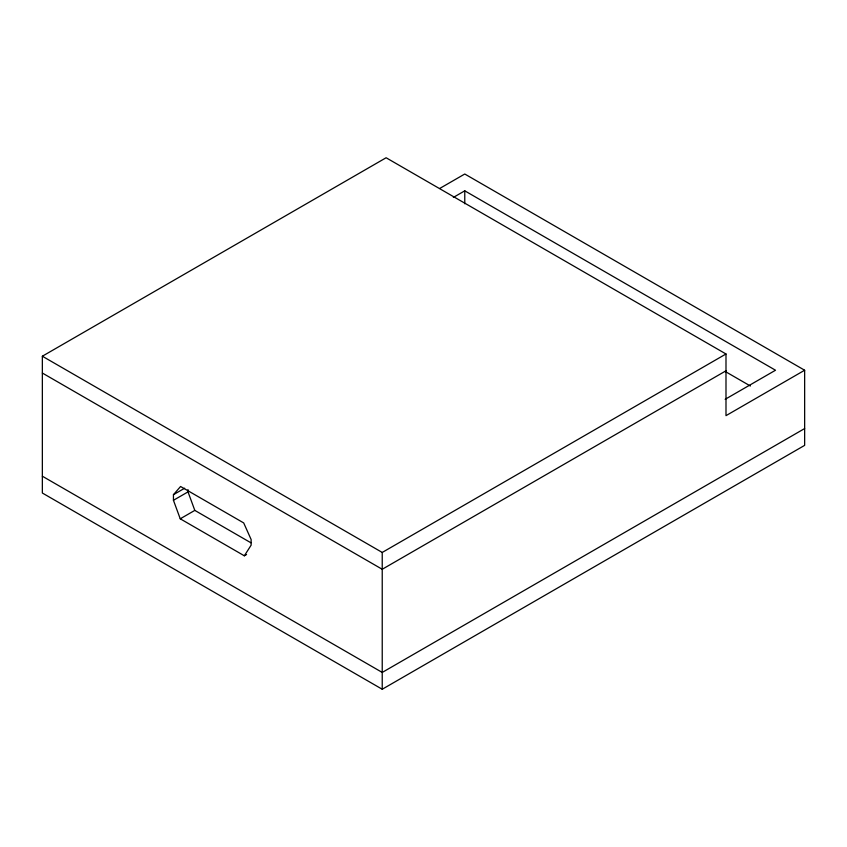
<?xml version="1.0" encoding="UTF-8"?>
<svg xmlns="http://www.w3.org/2000/svg" width="847" height="847" viewBox="0 0 847 847"><rect width="100%" height="100%" fill="white"/><g stroke="black" fill="none" stroke-linecap="round" stroke-linejoin="round"><path stroke-width="1.27" d="M244.338 555.801L251.136 545.15L251.136 539.539L243.703 522.927L180.58 486.485L173.444 494.69L173.444 500.291L180.242 518.798L244.338 555.801L246.572 554.51M42.35 356.216L386.116 157.754L725.995 353.982L725.995 415.655L804.65 370.234L804.65 445.363L382.23 689.246L42.35 493.018L42.35 356.216L382.23 552.445L725.995 353.982M439.688 188.489L464.77 174.016L804.65 370.234M453.325 197.436L464.77 190.829L775.513 370.234L725.159 399.308M173.444 494.69L184.646 488.221M173.444 500.291L188.013 491.885L188.013 489.64M180.242 518.798L194.81 510.392L250.892 542.768M725.995 370.795L382.23 569.269L42.35 373.04M804.65 428.55L382.23 672.433L42.35 476.205M725.254 371.494L750.378 385.999M188.013 491.885L194.81 510.392M464.77 190.829L464.77 203.788M382.23 552.445L382.23 689.246"/></g></svg>
